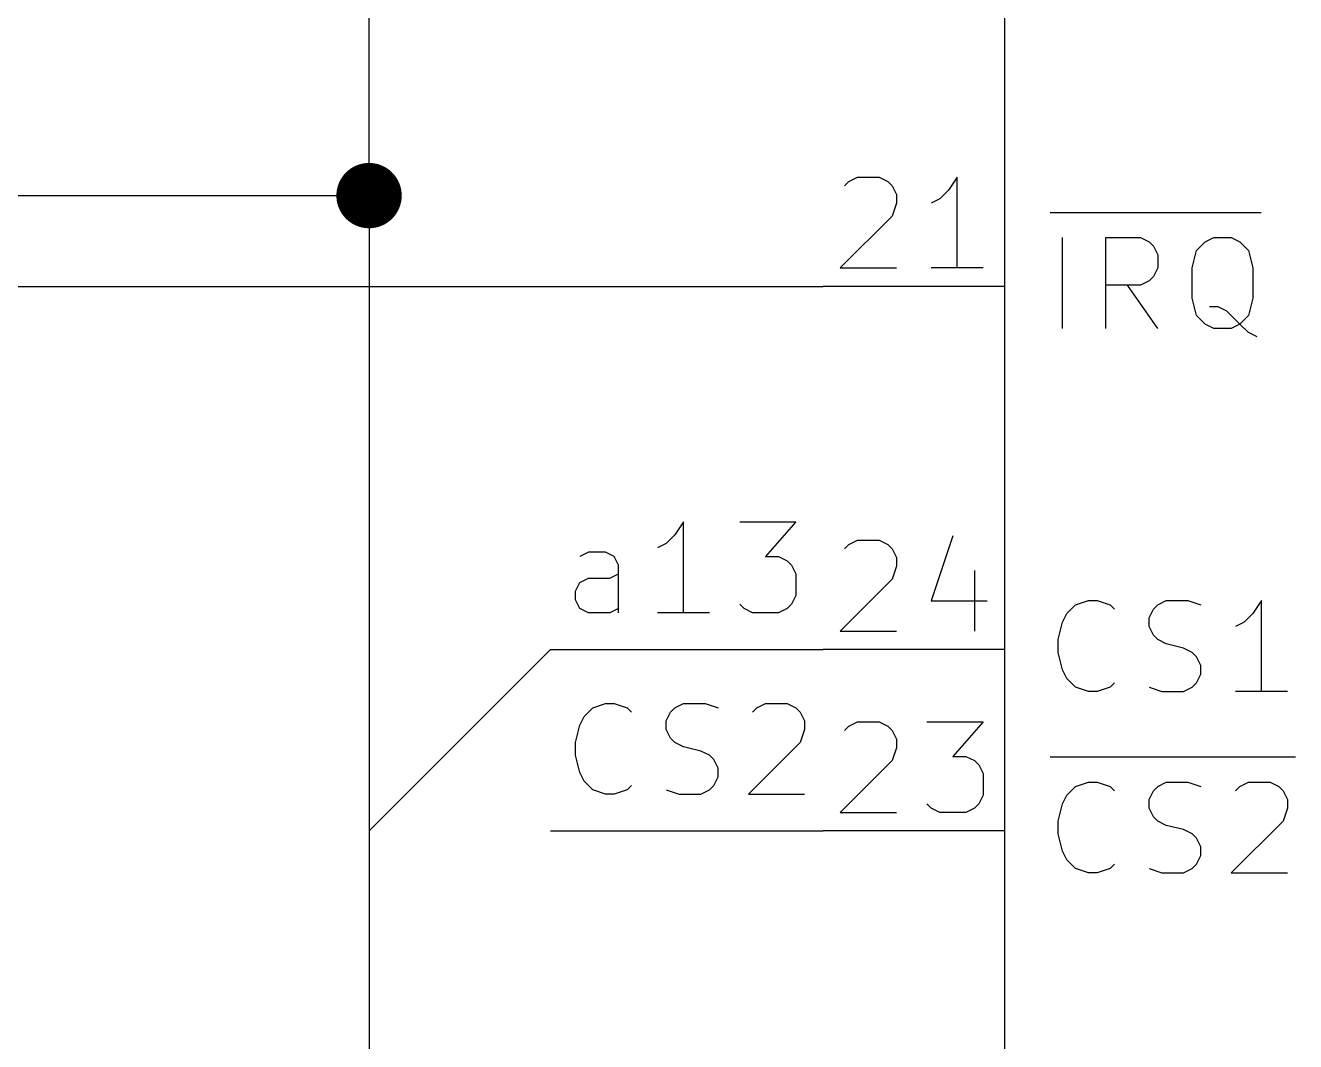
# Model space of a CAD drawing. Header units: millimetres. Extents: x 10 to 287, y -200 to -10.
# Drawn here: x 141.24 to 159.01, y -110.9 to -96.68 of the extents above; entities that cross this region are included whole.
import ezdxf

# ---------------------------------------------------------------- set-up
doc = ezdxf.new("R2010")
doc.units = ezdxf.units.MM
for name, color, linetype in [('BLUE', 174, 'CONTINUOUS'), ('GREENSIXTYFIVE', 129, 'CONTINUOUS'), ('LIGHTGREEN', 92, 'CONTINUOUS'), ('LIGHTRED', 12, 'CONTINUOUS'), ('RED', 14, 'CONTINUOUS'), ('REDSIX', 19, 'CONTINUOUS'), ('WHITE', 250, 'CONTINUOUS')]:
    doc.layers.add(name, color=color, linetype=linetype)

msp = doc.modelspace()

# ---------------------------------------------------------------- linework, layer by layer
at = {"layer": 'BLUE', "linetype": 'CONTINUOUS'}
for p, q in [((146.05, -99.06), (146.05, -55.88)), ((97.79, -99.06), (146.05, -99.06)), ((146.05, -99.06), (146.05, -123.19))]:
    msp.add_line(p, q, dxfattribs=at)
at = {"layer": 'BLUE', "const_width": 0.4572}
msp.add_lwpolyline([(145.8214, -99.06, 1), (146.2786, -99.06, 1)], format="xyb", close=True, dxfattribs=at)
at = {"layer": 'GREENSIXTYFIVE', "linetype": 'CONTINUOUS'}
for p, q in [((155.575, -99.295), (158.5263, -99.295)), ((155.575, -99.295), (158.5263, -99.295)), ((155.7503, -100.9175), (155.7503, -99.6475)), ((155.7503, -100.9175), (155.7503, -99.6475)), ((156.3551, -100.9175), (156.3551, -99.6475)), ((156.3551, -99.6475), (156.8389, -99.6475)), ((156.3551, -100.9175), (156.3551, -99.6475)), ((156.3551, -99.6475), (156.8389, -99.6475)), ((156.8389, -99.6475), (156.9599, -99.708)), ((156.8389, -99.6475), (156.9599, -99.708)), ((157.7461, -99.708), (157.867, -99.6475)), ((157.7461, -99.708), (157.867, -99.6475)), ((157.867, -99.6475), (158.1089, -99.6475)), ((157.867, -99.6475), (158.1089, -99.6475)), ((158.1089, -99.6475), (158.2299, -99.708)), ((158.1089, -99.6475), (158.2299, -99.708)), ((156.9599, -99.708), (157.0204, -99.7685)), ((156.9599, -99.708), (157.0204, -99.7685)), ((157.0204, -99.7685), (157.0808, -99.8894)), ((157.0204, -99.7685), (157.0808, -99.8894)), ((157.5647, -100.0709), (157.6251, -99.829)), ((157.5647, -100.0709), (157.6251, -99.829)), ((157.6251, -99.829), (157.7461, -99.708)), ((157.6251, -99.829), (157.7461, -99.708)), ((158.2299, -99.708), (158.3508, -99.829)), ((158.2299, -99.708), (158.3508, -99.829)), ((158.3508, -99.829), (158.4113, -100.0709)), ((158.3508, -99.829), (158.4113, -100.0709)), ((157.0808, -99.8894), (157.0808, -100.0709)), ((157.0808, -99.8894), (157.0808, -100.0709)), ((157.0204, -100.1918), (156.9599, -100.2523)), ((157.0204, -100.1918), (156.9599, -100.2523)), ((157.0808, -100.0709), (157.0204, -100.1918)), ((157.0808, -100.0709), (157.0204, -100.1918)), ((157.5647, -100.4942), (157.5647, -100.0709)), ((157.5647, -100.4942), (157.5647, -100.0709)), ((158.4113, -100.0709), (158.4113, -100.4942)), ((158.4113, -100.0709), (158.4113, -100.4942)), ((156.8389, -100.3128), (156.3551, -100.3128)), ((156.8389, -100.3128), (156.3551, -100.3128)), ((157.0808, -100.9175), (156.6575, -100.3128)), ((157.0808, -100.9175), (156.6575, -100.3128)), ((156.9599, -100.2523), (156.8389, -100.3128)), ((156.9599, -100.2523), (156.8389, -100.3128)), ((157.6251, -100.7361), (157.5647, -100.4942)), ((157.6251, -100.7361), (157.5647, -100.4942)), ((158.4113, -100.4942), (158.3508, -100.7361)), ((158.4113, -100.4942), (158.3508, -100.7361)), ((157.7461, -100.8571), (157.6251, -100.7361)), ((157.7461, -100.8571), (157.6251, -100.7361)), ((157.9275, -100.6151), (157.8066, -100.6151)), ((157.9275, -100.6151), (157.8066, -100.6151)), ((158.0485, -100.6756), (157.9275, -100.6151)), ((158.0485, -100.6756), (157.9275, -100.6151)), ((158.2299, -100.8571), (158.0485, -100.6756)), ((158.2299, -100.8571), (158.0485, -100.6756)), ((158.3508, -100.7361), (158.2299, -100.8571)), ((158.3508, -100.7361), (158.2299, -100.8571)), ((157.867, -100.9175), (157.7461, -100.8571)), ((157.867, -100.9175), (157.7461, -100.8571)), ((158.2299, -100.8571), (158.1089, -100.9175)), ((158.2299, -100.8571), (158.1089, -100.9175)), ((158.3508, -100.978), (158.2299, -100.8571)), ((158.3508, -100.978), (158.2299, -100.8571)), ((158.1089, -100.9175), (157.867, -100.9175)), ((158.1089, -100.9175), (157.867, -100.9175)), ((158.4718, -101.0385), (158.3508, -100.978)), ((158.4718, -101.0385), (158.3508, -100.978)), ((155.8108, -104.909), (155.9318, -104.788)), ((155.8108, -104.909), (155.9318, -104.788)), ((155.9318, -104.788), (156.1132, -104.7275)), ((155.9318, -104.788), (156.1132, -104.7275)), ((156.1132, -104.7275), (156.2341, -104.7275)), ((156.1132, -104.7275), (156.2341, -104.7275)), ((156.2341, -104.7275), (156.4156, -104.788)), ((156.2341, -104.7275), (156.4156, -104.788)), ((156.4156, -104.788), (156.476, -104.8485)), ((156.4156, -104.788), (156.476, -104.8485)), ((157.0203, -104.8485), (157.0808, -104.788)), ((157.0203, -104.8485), (157.0808, -104.788)), ((157.0808, -104.788), (157.2018, -104.7275)), ((157.0808, -104.788), (157.2018, -104.7275)), ((157.2018, -104.7275), (157.5041, -104.7275)), ((157.2018, -104.7275), (157.5041, -104.7275)), ((157.5041, -104.7275), (157.6856, -104.788)), ((157.5041, -104.7275), (157.6856, -104.788)), ((158.5322, -104.7275), (158.4113, -104.909)), ((158.5322, -104.7275), (158.4113, -104.909)), ((158.5322, -105.9975), (158.5322, -104.7275)), ((158.5322, -105.9975), (158.5322, -104.7275)), ((155.7503, -105.0299), (155.8108, -104.909)), ((155.7503, -105.0299), (155.8108, -104.909)), ((156.9599, -104.9694), (157.0203, -104.8485)), ((156.9599, -104.9694), (157.0203, -104.8485)), ((156.9599, -105.0904), (156.9599, -104.9694)), ((156.9599, -105.0904), (156.9599, -104.9694)), ((158.4113, -104.909), (158.2903, -105.0299)), ((158.4113, -104.909), (158.2903, -105.0299)), ((155.6899, -105.2718), (155.7503, -105.0299)), ((155.6899, -105.2718), (155.7503, -105.0299)), ((157.0203, -105.2113), (156.9599, -105.0904)), ((157.0203, -105.2113), (156.9599, -105.0904)), ((158.2903, -105.0299), (158.1694, -105.0904)), ((158.2903, -105.0299), (158.1694, -105.0904)), ((155.6899, -105.4532), (155.6899, -105.2718)), ((155.6899, -105.4532), (155.6899, -105.2718)), ((157.0808, -105.2718), (157.0203, -105.2113)), ((157.0808, -105.2718), (157.0203, -105.2113)), ((157.2018, -105.3323), (157.0808, -105.2718)), ((157.2018, -105.3323), (157.0808, -105.2718)), ((157.4437, -105.3928), (157.2018, -105.3323)), ((157.4437, -105.3928), (157.2018, -105.3323)), ((155.7503, -105.6951), (155.6899, -105.4532)), ((155.7503, -105.6951), (155.6899, -105.4532)), ((157.5646, -105.4532), (157.4437, -105.3928)), ((157.5646, -105.4532), (157.4437, -105.3928)), ((157.6251, -105.5137), (157.5646, -105.4532)), ((157.6251, -105.5137), (157.5646, -105.4532)), ((157.6856, -105.6347), (157.6251, -105.5137)), ((157.6856, -105.6347), (157.6251, -105.5137)), ((155.8108, -105.8161), (155.7503, -105.6951)), ((155.8108, -105.8161), (155.7503, -105.6951)), ((157.6856, -105.7556), (157.6856, -105.6347)), ((157.6856, -105.7556), (157.6856, -105.6347)), ((155.9318, -105.9371), (155.8108, -105.8161)), ((155.9318, -105.9371), (155.8108, -105.8161)), ((156.476, -105.8766), (156.4156, -105.9371)), ((156.476, -105.8766), (156.4156, -105.9371)), ((157.5646, -105.9371), (157.6251, -105.8766)), ((157.5646, -105.9371), (157.6251, -105.8766)), ((157.6251, -105.8766), (157.6856, -105.7556)), ((157.6251, -105.8766), (157.6856, -105.7556)), ((156.1132, -105.9975), (155.9318, -105.9371)), ((156.1132, -105.9975), (155.9318, -105.9371)), ((156.2341, -105.9975), (156.1132, -105.9975)), ((156.2341, -105.9975), (156.1132, -105.9975)), ((156.4156, -105.9371), (156.2341, -105.9975)), ((156.4156, -105.9371), (156.2341, -105.9975)), ((156.9599, -105.9371), (157.1413, -105.9975)), ((156.9599, -105.9371), (157.1413, -105.9975)), ((157.1413, -105.9975), (157.4437, -105.9975)), ((157.1413, -105.9975), (157.4437, -105.9975)), ((157.4437, -105.9975), (157.5646, -105.9371)), ((157.4437, -105.9975), (157.5646, -105.9371)), ((158.8951, -105.9975), (158.1694, -105.9975)), ((158.8951, -105.9975), (158.1694, -105.9975)), ((155.575, -106.915), (159.01, -106.915)), ((155.575, -106.915), (159.01, -106.915)), ((155.9318, -107.328), (156.1132, -107.2675)), ((155.9318, -107.328), (156.1132, -107.2675)), ((156.1132, -107.2675), (156.2341, -107.2675)), ((156.1132, -107.2675), (156.2341, -107.2675)), ((156.2341, -107.2675), (156.4156, -107.328)), ((156.2341, -107.2675), (156.4156, -107.328)), ((157.0808, -107.328), (157.2018, -107.2675)), ((157.0808, -107.328), (157.2018, -107.2675)), ((157.2018, -107.2675), (157.5041, -107.2675)), ((157.2018, -107.2675), (157.5041, -107.2675)), ((157.5041, -107.2675), (157.6856, -107.328)), ((157.5041, -107.2675), (157.6856, -107.328)), ((158.2298, -107.328), (158.3508, -107.2675)), ((158.2298, -107.328), (158.3508, -107.2675)), ((158.3508, -107.2675), (158.6532, -107.2675)), ((158.3508, -107.2675), (158.6532, -107.2675)), ((158.6532, -107.2675), (158.7741, -107.328)), ((158.6532, -107.2675), (158.7741, -107.328)), ((155.7503, -107.5699), (155.8108, -107.449)), ((155.7503, -107.5699), (155.8108, -107.449)), ((155.8108, -107.449), (155.9318, -107.328)), ((155.8108, -107.449), (155.9318, -107.328)), ((156.4156, -107.328), (156.476, -107.3885)), ((156.4156, -107.328), (156.476, -107.3885)), ((156.9599, -107.5094), (157.0203, -107.3885)), ((156.9599, -107.5094), (157.0203, -107.3885)), ((157.0203, -107.3885), (157.0808, -107.328)), ((157.0203, -107.3885), (157.0808, -107.328)), ((158.1694, -107.3885), (158.2298, -107.328)), ((158.1694, -107.3885), (158.2298, -107.328)), ((158.7741, -107.328), (158.8346, -107.3885)), ((158.7741, -107.328), (158.8346, -107.3885)), ((158.8346, -107.3885), (158.8951, -107.5094)), ((158.8346, -107.3885), (158.8951, -107.5094)), ((155.6899, -107.8118), (155.7503, -107.5699)), ((155.6899, -107.8118), (155.7503, -107.5699)), ((156.9599, -107.6304), (156.9599, -107.5094)), ((156.9599, -107.6304), (156.9599, -107.5094)), ((157.0203, -107.7513), (156.9599, -107.6304)), ((157.0203, -107.7513), (156.9599, -107.6304)), ((158.8951, -107.6304), (158.8346, -107.8118)), ((158.8951, -107.6304), (158.8346, -107.8118)), ((158.8951, -107.5094), (158.8951, -107.6304)), ((158.8951, -107.5094), (158.8951, -107.6304)), ((155.6899, -107.9932), (155.6899, -107.8118)), ((155.6899, -107.9932), (155.6899, -107.8118)), ((157.0808, -107.8118), (157.0203, -107.7513)), ((157.0808, -107.8118), (157.0203, -107.7513)), ((157.2018, -107.8723), (157.0808, -107.8118)), ((157.2018, -107.8723), (157.0808, -107.8118)), ((158.8346, -107.8118), (158.1089, -108.5375)), ((158.8346, -107.8118), (158.1089, -108.5375)), ((155.7503, -108.2351), (155.6899, -107.9932)), ((155.7503, -108.2351), (155.6899, -107.9932)), ((157.4437, -107.9328), (157.2018, -107.8723)), ((157.4437, -107.9328), (157.2018, -107.8723)), ((157.5646, -107.9932), (157.4437, -107.9328)), ((157.5646, -107.9932), (157.4437, -107.9328)), ((157.6251, -108.0537), (157.5646, -107.9932)), ((157.6251, -108.0537), (157.5646, -107.9932)), ((157.6856, -108.1747), (157.6251, -108.0537)), ((157.6856, -108.1747), (157.6251, -108.0537)), ((157.6856, -108.2956), (157.6856, -108.1747)), ((157.6856, -108.2956), (157.6856, -108.1747)), ((155.8108, -108.3561), (155.7503, -108.2351)), ((155.8108, -108.3561), (155.7503, -108.2351)), ((155.9318, -108.4771), (155.8108, -108.3561)), ((155.9318, -108.4771), (155.8108, -108.3561)), ((157.6251, -108.4166), (157.6856, -108.2956)), ((157.6251, -108.4166), (157.6856, -108.2956)), ((156.1132, -108.5375), (155.9318, -108.4771)), ((156.1132, -108.5375), (155.9318, -108.4771)), ((156.2341, -108.5375), (156.1132, -108.5375)), ((156.2341, -108.5375), (156.1132, -108.5375)), ((156.4156, -108.4771), (156.2341, -108.5375)), ((156.4156, -108.4771), (156.2341, -108.5375)), ((156.476, -108.4166), (156.4156, -108.4771)), ((156.476, -108.4166), (156.4156, -108.4771)), ((156.9599, -108.4771), (157.1413, -108.5375)), ((156.9599, -108.4771), (157.1413, -108.5375)), ((157.1413, -108.5375), (157.4437, -108.5375)), ((157.1413, -108.5375), (157.4437, -108.5375)), ((157.4437, -108.5375), (157.5646, -108.4771)), ((157.4437, -108.5375), (157.5646, -108.4771)), ((157.5646, -108.4771), (157.6251, -108.4166)), ((157.5646, -108.4771), (157.6251, -108.4166)), ((158.1089, -108.5375), (158.8951, -108.5375)), ((158.1089, -108.5375), (158.8951, -108.5375))]:
    msp.add_line(p, q, dxfattribs=at)
at = {"layer": 'LIGHTGREEN', "linetype": 'CONTINUOUS'}
for p, q in [((138.43, -100.33), (152.4, -100.33)), ((148.59, -105.41), (146.05, -107.95)), ((148.59, -105.41), (152.4, -105.41)), ((148.59, -107.95), (152.4, -107.95))]:
    msp.add_line(p, q, dxfattribs=at)
at = {"layer": 'LIGHTRED', "linetype": 'CONTINUOUS'}
for p, q in [((152.7024, -98.9239), (152.7628, -98.8634)), ((152.7024, -98.9239), (152.7628, -98.8634)), ((152.7628, -98.8634), (152.8838, -98.8029)), ((152.7628, -98.8634), (152.8838, -98.8029)), ((152.8838, -98.8029), (153.1862, -98.8029)), ((152.8838, -98.8029), (153.1862, -98.8029)), ((153.1862, -98.8029), (153.3071, -98.8634)), ((153.1862, -98.8029), (153.3071, -98.8634)), ((153.3071, -98.8634), (153.3676, -98.9239)), ((153.3071, -98.8634), (153.3676, -98.9239)), ((153.3676, -98.9239), (153.4281, -99.0448)), ((153.3676, -98.9239), (153.4281, -99.0448)), ((154.2747, -98.8029), (154.1538, -98.9844)), ((154.2747, -98.8029), (154.1538, -98.9844)), ((154.2747, -100.0729), (154.2747, -98.8029)), ((154.2747, -100.0729), (154.2747, -98.8029)), ((153.4281, -99.0448), (153.4281, -99.1658)), ((153.4281, -99.0448), (153.4281, -99.1658)), ((154.0328, -99.1053), (153.9119, -99.1658)), ((154.0328, -99.1053), (153.9119, -99.1658)), ((154.1538, -98.9844), (154.0328, -99.1053)), ((154.1538, -98.9844), (154.0328, -99.1053)), ((153.4281, -99.1658), (153.3676, -99.3472)), ((153.4281, -99.1658), (153.3676, -99.3472)), ((153.3676, -99.3472), (152.6419, -100.0729)), ((153.3676, -99.3472), (152.6419, -100.0729)), ((152.6419, -100.0729), (153.4281, -100.0729)), ((152.6419, -100.0729), (153.4281, -100.0729)), ((154.6376, -100.0729), (153.9119, -100.0729)), ((154.6376, -100.0729), (153.9119, -100.0729)), ((152.7628, -103.9434), (152.8838, -103.8829)), ((152.7628, -103.9434), (152.8838, -103.8829)), ((152.8838, -103.8829), (153.1862, -103.8829)), ((152.8838, -103.8829), (153.1862, -103.8829)), ((153.1862, -103.8829), (153.3071, -103.9434)), ((153.1862, -103.8829), (153.3071, -103.9434)), ((154.2142, -103.8225), (153.9119, -104.7296)), ((154.2142, -103.8225), (153.9119, -104.7296)), ((152.7024, -104.0039), (152.7628, -103.9434)), ((152.7024, -104.0039), (152.7628, -103.9434)), ((153.3071, -103.9434), (153.3676, -104.0039)), ((153.3071, -103.9434), (153.3676, -104.0039)), ((153.3676, -104.0039), (153.4281, -104.1248)), ((153.3676, -104.0039), (153.4281, -104.1248)), ((153.4281, -104.2458), (153.3676, -104.4272)), ((153.4281, -104.2458), (153.3676, -104.4272)), ((153.4281, -104.1248), (153.4281, -104.2458)), ((153.4281, -104.1248), (153.4281, -104.2458)), ((153.3676, -104.4272), (152.6419, -105.1529)), ((153.3676, -104.4272), (152.6419, -105.1529)), ((154.5166, -104.3063), (154.5166, -105.1529)), ((154.5166, -104.3063), (154.5166, -105.1529)), ((153.9119, -104.7296), (154.698, -104.7296)), ((153.9119, -104.7296), (154.698, -104.7296)), ((152.6419, -105.1529), (153.4281, -105.1529)), ((152.6419, -105.1529), (153.4281, -105.1529)), ((152.7024, -106.5439), (152.7628, -106.4834)), ((152.7024, -106.5439), (152.7628, -106.4834)), ((152.7628, -106.4834), (152.8838, -106.4229)), ((152.7628, -106.4834), (152.8838, -106.4229)), ((152.8838, -106.4229), (153.1862, -106.4229)), ((152.8838, -106.4229), (153.1862, -106.4229)), ((153.1862, -106.4229), (153.3071, -106.4834)), ((153.1862, -106.4229), (153.3071, -106.4834)), ((153.3071, -106.4834), (153.3676, -106.5439)), ((153.3071, -106.4834), (153.3676, -106.5439)), ((153.3676, -106.5439), (153.4281, -106.6648)), ((153.3676, -106.5439), (153.4281, -106.6648)), ((153.8514, -106.4229), (154.6376, -106.4229)), ((153.8514, -106.4229), (154.6376, -106.4229)), ((154.6376, -106.4229), (154.2142, -106.9067)), ((154.6376, -106.4229), (154.2142, -106.9067)), ((153.4281, -106.6648), (153.4281, -106.7858)), ((153.4281, -106.6648), (153.4281, -106.7858)), ((153.4281, -106.7858), (153.3676, -106.9672)), ((153.4281, -106.7858), (153.3676, -106.9672)), ((154.2142, -106.9067), (154.3957, -106.9067)), ((154.2142, -106.9067), (154.3957, -106.9067)), ((154.3957, -106.9067), (154.5166, -106.9672)), ((154.3957, -106.9067), (154.5166, -106.9672)), ((153.3676, -106.9672), (152.6419, -107.6929)), ((153.3676, -106.9672), (152.6419, -107.6929)), ((154.5166, -106.9672), (154.5771, -107.0277)), ((154.5166, -106.9672), (154.5771, -107.0277)), ((154.5771, -107.0277), (154.6376, -107.1486)), ((154.5771, -107.0277), (154.6376, -107.1486)), ((154.6376, -107.1486), (154.6376, -107.451)), ((154.6376, -107.1486), (154.6376, -107.451)), ((154.6376, -107.451), (154.5771, -107.572)), ((154.6376, -107.451), (154.5771, -107.572)), ((153.9119, -107.6325), (153.8514, -107.572)), ((153.9119, -107.6325), (153.8514, -107.572)), ((154.0328, -107.6929), (153.9119, -107.6325)), ((154.0328, -107.6929), (153.9119, -107.6325)), ((154.5166, -107.6325), (154.3957, -107.6929)), ((154.5166, -107.6325), (154.3957, -107.6929)), ((154.5771, -107.572), (154.5166, -107.6325)), ((154.5771, -107.572), (154.5166, -107.6325)), ((152.6419, -107.6929), (153.4281, -107.6929)), ((152.6419, -107.6929), (153.4281, -107.6929)), ((154.3957, -107.6929), (154.0328, -107.6929)), ((154.3957, -107.6929), (154.0328, -107.6929))]:
    msp.add_line(p, q, dxfattribs=at)
at = {"layer": 'RED', "linetype": 'CONTINUOUS'}
for p, q in [((154.94, -87.63), (154.94, -153.67)), ((154.94, -100.33), (152.4, -100.33)), ((154.94, -100.33), (152.4, -100.33)), ((154.94, -105.41), (152.4, -105.41)), ((154.94, -105.41), (152.4, -105.41)), ((154.94, -107.95), (152.4, -107.95)), ((154.94, -107.95), (152.4, -107.95))]:
    msp.add_line(p, q, dxfattribs=at)
at = {"layer": 'REDSIX', "linetype": 'CONTINUOUS'}
for p, q in [((150.4481, -103.6269), (150.3272, -103.8084)), ((150.4481, -104.8969), (150.4481, -103.6269)), ((151.2343, -103.6269), (152.0205, -103.6269)), ((152.0205, -103.6269), (151.5971, -104.1107)), ((150.2062, -103.9293), (150.0853, -103.9898)), ((150.3272, -103.8084), (150.2062, -103.9293)), ((149.1177, -104.0503), (148.9967, -104.1107)), ((149.3596, -104.0503), (149.1177, -104.0503)), ((149.4805, -104.1107), (149.3596, -104.0503)), ((149.541, -104.2317), (149.4805, -104.1107)), ((151.5971, -104.1107), (151.7786, -104.1107)), ((151.7786, -104.1107), (151.8995, -104.1712)), ((149.541, -104.8969), (149.541, -104.2317)), ((151.8995, -104.1712), (151.96, -104.2317)), ((151.96, -104.2317), (152.0205, -104.3526)), ((148.9967, -104.4736), (149.1177, -104.4131)), ((149.1177, -104.4131), (149.4201, -104.4131)), ((149.4201, -104.4131), (149.541, -104.3526)), ((152.0205, -104.3526), (152.0205, -104.655)), ((148.9363, -104.5945), (148.9967, -104.4736)), ((148.9363, -104.7155), (148.9363, -104.5945)), ((148.9967, -104.8365), (148.9363, -104.7155)), ((151.2948, -104.8365), (151.2343, -104.776)), ((151.96, -104.776), (151.8995, -104.8365)), ((152.0205, -104.655), (151.96, -104.776)), ((149.1177, -104.8969), (148.9967, -104.8365)), ((149.4201, -104.8969), (149.1177, -104.8969)), ((149.541, -104.8365), (149.4201, -104.8969)), ((150.811, -104.8969), (150.0853, -104.8969)), ((151.4157, -104.8969), (151.2948, -104.8365)), ((151.7786, -104.8969), (151.4157, -104.8969)), ((151.8995, -104.8365), (151.7786, -104.8969)), ((149.0572, -106.3484), (149.1782, -106.2274)), ((149.1782, -106.2274), (149.3596, -106.1669)), ((149.3596, -106.1669), (149.4805, -106.1669)), ((149.4805, -106.1669), (149.662, -106.2274)), ((149.662, -106.2274), (149.7224, -106.2879)), ((150.2667, -106.2879), (150.3272, -106.2274)), ((150.3272, -106.2274), (150.4482, -106.1669)), ((150.4482, -106.1669), (150.7505, -106.1669)), ((150.7505, -106.1669), (150.932, -106.2274)), ((151.4158, -106.2879), (151.4762, -106.2274)), ((151.4762, -106.2274), (151.5972, -106.1669)), ((151.5972, -106.1669), (151.8996, -106.1669)), ((151.8996, -106.1669), (152.0205, -106.2274)), ((152.0205, -106.2274), (152.081, -106.2879)), ((148.9967, -106.4693), (149.0572, -106.3484)), ((150.2063, -106.4088), (150.2667, -106.2879)), ((150.2063, -106.5298), (150.2063, -106.4088)), ((152.081, -106.2879), (152.1415, -106.4088)), ((152.1415, -106.4088), (152.1415, -106.5298)), ((148.9363, -106.7112), (148.9967, -106.4693)), ((150.2667, -106.6507), (150.2063, -106.5298)), ((152.1415, -106.5298), (152.081, -106.7112)), ((148.9363, -106.8926), (148.9363, -106.7112)), ((150.3272, -106.7112), (150.2667, -106.6507)), ((150.4482, -106.7717), (150.3272, -106.7112)), ((150.6901, -106.8322), (150.4482, -106.7717)), ((152.081, -106.7112), (151.3553, -107.4369)), ((148.9967, -107.1345), (148.9363, -106.8926)), ((150.811, -106.8926), (150.6901, -106.8322)), ((150.8715, -106.9531), (150.811, -106.8926)), ((150.932, -107.0741), (150.8715, -106.9531)), ((150.932, -107.195), (150.932, -107.0741)), ((149.0572, -107.2555), (148.9967, -107.1345)), ((149.1782, -107.3765), (149.0572, -107.2555)), ((150.8715, -107.316), (150.932, -107.195)), ((149.3596, -107.4369), (149.1782, -107.3765)), ((149.4805, -107.4369), (149.3596, -107.4369)), ((149.662, -107.3765), (149.4805, -107.4369)), ((149.7224, -107.316), (149.662, -107.3765)), ((150.2063, -107.3765), (150.3877, -107.4369)), ((150.3877, -107.4369), (150.6901, -107.4369)), ((150.6901, -107.4369), (150.811, -107.3765)), ((150.811, -107.3765), (150.8715, -107.316)), ((151.3553, -107.4369), (152.1415, -107.4369))]:
    msp.add_line(p, q, dxfattribs=at)
at = {"layer": 'WHITE', "linetype": 'CONTINUOUS'}
msp.add_line((154.94, -87.63), (154.94, -153.67), dxfattribs=at)

doc.saveas('drawing.dxf')
